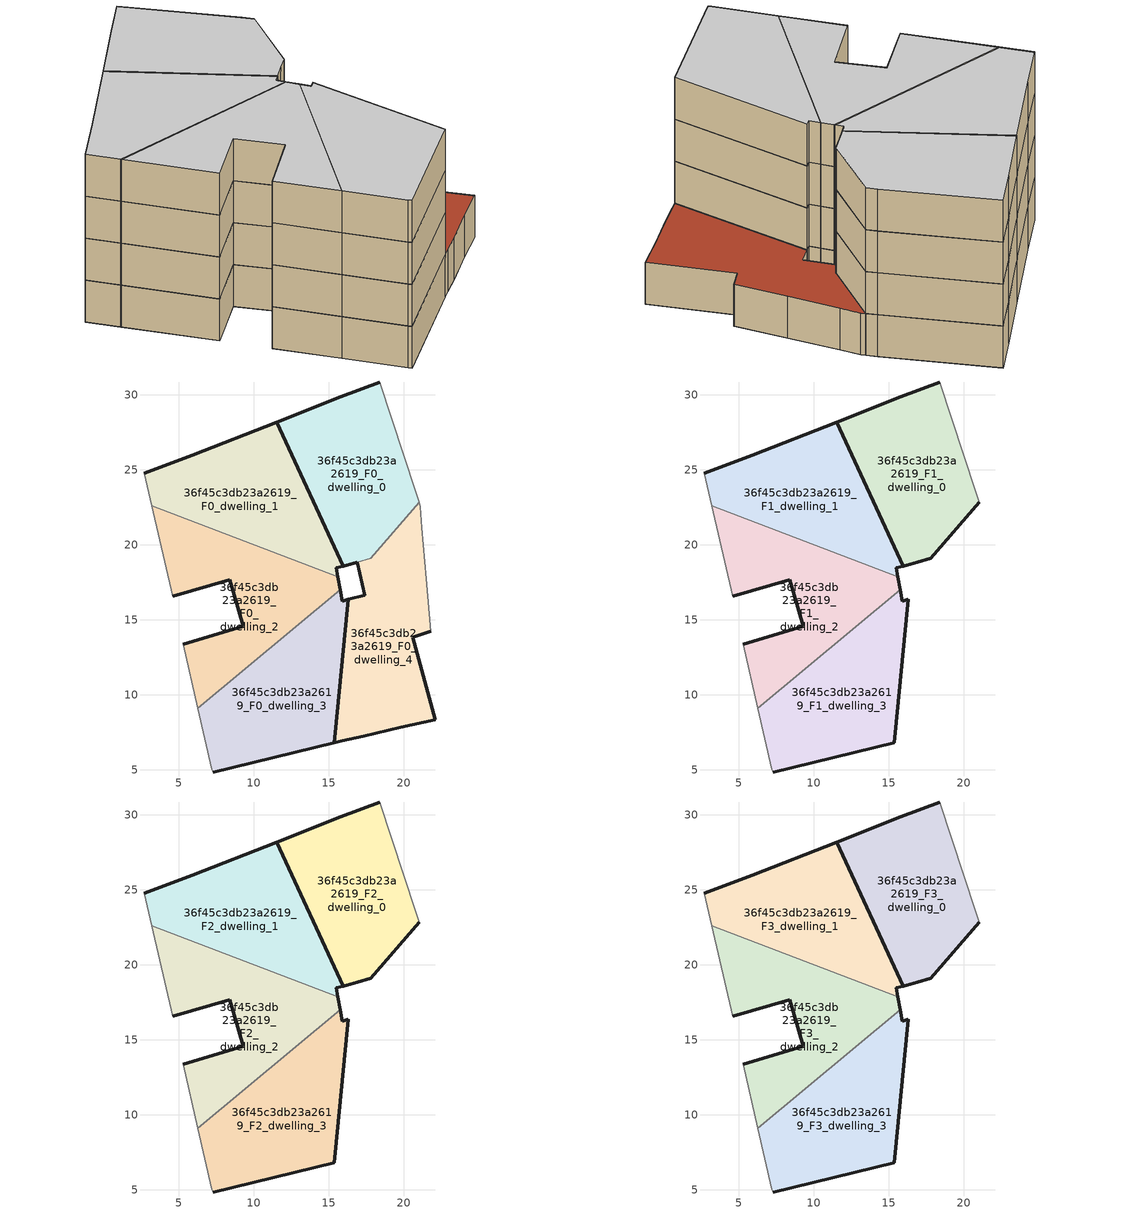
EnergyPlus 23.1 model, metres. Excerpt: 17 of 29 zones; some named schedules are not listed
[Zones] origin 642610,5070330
36f45c3db23a2619_F0_dwelling_0
 floor ground (EU_floor_Construction): 17.78,19.11 21.02,22.83 20.8,23.56 18.4,30.86 15.8,29.86 11.53,28.18 15.94,18.58 16.89,18.85 16.9,18.85 z0
 wall outside (EU_wall_Construction): 16.9,18.85 16.89,18.85 15.94,18.58 11.53,28.18 15.8,29.86 18.4,30.86 z0:3
 wall adiabatic (EU_wall_Construction): 18.4,30.86 20.8,23.56 21.02,22.83 z0:3
 wall to 36f45c3db23a2619_F0_dwelling_4 (EU_wall_Construction): 21.02,22.83 17.78,19.11 16.9,18.85 z0:3
36f45c3db23a2619_F0_dwelling_1
 floor ground (EU_floor_Construction): 15.6,17.86 15.49,18.46 15.94,18.58 11.53,28.18 5.89,25.96 2.69,24.76 3.19,22.59 z0
 wall outside (EU_wall_Construction): 2.69,24.76 5.89,25.96 11.53,28.18 15.94,18.58 15.49,18.46 15.6,17.86 z0:3
 wall adiabatic (EU_wall_Construction): 3.19,22.59 2.69,24.76 z0:3
 wall to 36f45c3db23a2619_F0_dwelling_2 (EU_wall_Construction): 15.6,17.86 3.19,22.59 z0:3
36f45c3db23a2619_F0_dwelling_2
 floor ground (EU_floor_Construction): 15.76,16.99 15.6,17.86 3.19,22.59 4.59,16.56 8.39,17.66 9.29,14.55 5.29,13.35 6.26,9.12 z0
 wall outside (EU_wall_Construction): 15.6,17.86 15.76,16.99 / 5.29,13.35 9.29,14.55 8.39,17.66 4.59,16.56 z0:3
 wall adiabatic (EU_wall_Construction): 4.59,16.56 3.19,22.59 / 6.26,9.12 5.29,13.35 z0:3
 wall to 36f45c3db23a2619_F0_dwelling_3 (EU_wall_Construction): 15.76,16.99 6.25,9.12 z0:3
36f45c3db23a2619_F0_dwelling_3
 floor ground (EU_floor_Construction): 15.35,6.81 16.31,16.36 15.89,16.25 15.76,16.99 6.26,9.12 7.19,5.05 7.28,4.85 z0
 wall outside (EU_wall_Construction): 15.76,16.99 15.89,16.25 16.31,16.36 15.35,6.81 7.28,4.85 z0:3
 wall adiabatic (EU_wall_Construction): 7.28,4.85 7.19,5.05 6.26,9.12 z0:3
36f45c3db23a2619_F0_dwelling_4
 floor ground (EU_floor_Construction): 22.1,8.34 20.6,13.85 21.8,14.25 21.5,17.75 21.2,21.15 21.1,22.55 21.02,22.83 17.78,19.11 16.9,18.85 17.4,16.65 16.31,16.36 15.35,6.81 15.89,6.95 17.29,7.25 19.79,7.84 z0
 wall outside (EU_wall_Construction): 16.31,16.36 17.4,16.65 16.9,18.85 / 21.8,14.25 20.6,13.85 22.1,8.34 19.79,7.84 17.29,7.25 15.89,6.95 15.35,6.81 16.3,16.36 z0:3
 wall adiabatic (EU_wall_Construction): 21.02,22.83 21.1,22.55 21.2,21.15 21.5,17.75 21.8,14.25 z0:3
 roof outside (EU_roof_Construction): 21.1,22.55 21.2,21.15 21.5,17.75 21.8,14.25 20.6,13.85 22.1,8.34 19.79,7.84 17.29,7.25 15.89,6.95 15.35,6.81 16.31,16.36 17.4,16.65 16.9,18.85 17.78,19.11 21.02,22.83 z3
36f45c3db23a2619_F1_dwelling_0
 floor to 36f45c3db23a2619_F0_dwelling_0 (EU_floor_Construction): 17.78,19.11 21.02,22.83 20.8,23.56 18.4,30.86 15.8,29.86 11.53,28.18 15.94,18.58 16.89,18.85 16.9,18.85 z3
 wall outside (EU_wall_Construction): 21.02,22.83 17.78,19.11 16.9,18.85 16.89,18.85 15.94,18.58 11.53,28.18 15.8,29.86 18.4,30.86 z3:6
 wall adiabatic (EU_wall_Construction): 18.4,30.86 20.8,23.56 21.02,22.83 z3:6
36f45c3db23a2619_F1_dwelling_1
 floor to 36f45c3db23a2619_F0_dwelling_1 (EU_floor_Construction): 15.6,17.86 15.49,18.46 15.94,18.58 11.53,28.18 5.89,25.96 2.69,24.76 3.19,22.59 z3
 wall outside (EU_wall_Construction): 2.69,24.76 5.89,25.96 11.53,28.18 15.94,18.58 15.49,18.46 15.6,17.86 z3:6
 wall adiabatic (EU_wall_Construction): 3.19,22.59 2.69,24.76 z3:6
 wall to 36f45c3db23a2619_F1_dwelling_2 (EU_wall_Construction): 15.6,17.86 3.19,22.59 z3:6
36f45c3db23a2619_F1_dwelling_2
 floor to 36f45c3db23a2619_F0_dwelling_2 (EU_floor_Construction): 15.76,16.99 15.6,17.86 3.19,22.59 4.59,16.56 8.39,17.66 9.29,14.55 5.28,13.35 6.25,9.12 z3
 wall outside (EU_wall_Construction): 15.6,17.86 15.76,16.99 / 5.29,13.35 9.29,14.55 8.39,17.66 4.59,16.56 z3:6
 wall adiabatic (EU_wall_Construction): 4.59,16.56 3.19,22.59 / 6.26,9.12 5.29,13.35 z3:6
 wall to 36f45c3db23a2619_F1_dwelling_3 (EU_wall_Construction): 15.76,16.99 6.25,9.12 z3:6
36f45c3db23a2619_F1_dwelling_3
 floor to 36f45c3db23a2619_F0_dwelling_3 (EU_floor_Construction): 15.35,6.81 16.3,16.36 15.89,16.25 15.76,16.99 6.25,9.12 7.19,5.05 7.28,4.85 z3
 wall outside (EU_wall_Construction): 15.76,16.99 15.89,16.25 16.31,16.36 15.35,6.81 7.28,4.85 z3:6
 wall adiabatic (EU_wall_Construction): 7.28,4.85 7.19,5.05 6.26,9.12 z3:6
36f45c3db23a2619_F2_dwelling_0
 floor to 36f45c3db23a2619_F1_dwelling_0 (EU_floor_Construction): 17.78,19.11 21.02,22.83 20.8,23.56 18.4,30.86 15.8,29.86 11.53,28.18 15.94,18.58 16.89,18.85 16.9,18.85 z6
 wall outside (EU_wall_Construction): 21.02,22.83 17.78,19.11 16.9,18.85 16.89,18.85 15.94,18.58 11.53,28.18 15.8,29.86 18.4,30.86 z6:9
 wall adiabatic (EU_wall_Construction): 18.4,30.86 20.8,23.56 21.02,22.83 z6:9
36f45c3db23a2619_F2_dwelling_1
 floor to 36f45c3db23a2619_F1_dwelling_1 (EU_floor_Construction): 15.6,17.86 15.49,18.46 15.94,18.58 11.53,28.18 5.89,25.96 2.69,24.76 3.19,22.59 z6
 wall outside (EU_wall_Construction): 2.69,24.76 5.89,25.96 11.53,28.18 15.94,18.58 15.49,18.46 15.6,17.86 z6:9
 wall adiabatic (EU_wall_Construction): 3.19,22.59 2.69,24.76 z6:9
 wall to 36f45c3db23a2619_F2_dwelling_2 (EU_wall_Construction): 15.6,17.86 3.19,22.59 z6:9
36f45c3db23a2619_F2_dwelling_2
 floor to 36f45c3db23a2619_F1_dwelling_2 (EU_floor_Construction): 15.76,16.99 15.6,17.86 3.19,22.59 4.59,16.56 8.39,17.66 9.29,14.55 5.28,13.35 6.25,9.12 z6
 wall outside (EU_wall_Construction): 15.6,17.86 15.76,16.99 / 5.29,13.35 9.29,14.55 8.39,17.66 4.59,16.56 z6:9
 wall adiabatic (EU_wall_Construction): 4.59,16.56 3.19,22.59 / 6.26,9.12 5.29,13.35 z6:9
 wall to 36f45c3db23a2619_F2_dwelling_3 (EU_wall_Construction): 15.76,16.99 6.25,9.12 z6:9
36f45c3db23a2619_F2_dwelling_3
 floor to 36f45c3db23a2619_F1_dwelling_3 (EU_floor_Construction): 15.35,6.81 16.3,16.36 15.89,16.25 15.76,16.99 6.25,9.12 7.19,5.05 7.28,4.85 z6
 wall outside (EU_wall_Construction): 15.76,16.99 15.89,16.25 16.31,16.36 15.35,6.81 7.28,4.85 z6:9
 wall adiabatic (EU_wall_Construction): 7.28,4.85 7.19,5.05 6.26,9.12 z6:9
36f45c3db23a2619_F3_dwelling_0
 floor to 36f45c3db23a2619_F2_dwelling_0 (EU_floor_Construction): 17.78,19.11 21.02,22.83 20.8,23.56 18.4,30.86 15.8,29.86 11.53,28.18 15.94,18.58 16.89,18.85 16.9,18.85 z9
 wall outside (EU_wall_Construction): 21.02,22.83 17.78,19.11 16.9,18.85 16.89,18.85 15.94,18.58 11.53,28.18 15.8,29.86 18.4,30.86 z9:12
 wall adiabatic (EU_wall_Construction): 18.4,30.86 20.8,23.56 21.02,22.83 z9:12
 ceiling to 36f45c3db23a2619_F4_dwelling_0 (EU_floor_Construction): 18.4,30.86 20.8,23.56 21.02,22.83 17.78,19.11 16.9,18.85 16.89,18.85 15.94,18.58 11.53,28.18 15.8,29.86 z12
36f45c3db23a2619_F3_dwelling_1
 floor to 36f45c3db23a2619_F2_dwelling_1 (EU_floor_Construction): 15.6,17.86 15.49,18.46 15.94,18.58 11.53,28.18 5.89,25.96 2.69,24.76 3.19,22.59 z9
 wall outside (EU_wall_Construction): 2.69,24.76 5.89,25.96 11.53,28.18 15.94,18.58 15.49,18.46 15.6,17.86 z9:12
 wall adiabatic (EU_wall_Construction): 3.19,22.59 2.69,24.76 z9:12
 wall to 36f45c3db23a2619_F3_dwelling_2 (EU_wall_Construction): 15.6,17.86 3.19,22.59 z9:12
 ceiling to 36f45c3db23a2619_F4_dwelling_1 (EU_floor_Construction): 11.53,28.18 15.94,18.58 15.49,18.46 15.6,17.86 3.19,22.59 2.69,24.76 5.89,25.96 z12
36f45c3db23a2619_F3_dwelling_2
 floor to 36f45c3db23a2619_F2_dwelling_2 (EU_floor_Construction): 15.76,16.99 15.6,17.86 3.19,22.59 4.59,16.56 8.39,17.66 9.29,14.55 5.28,13.35 6.25,9.12 z9
 wall outside (EU_wall_Construction): 15.6,17.86 15.76,16.99 / 5.29,13.35 9.29,14.55 8.39,17.66 4.59,16.56 z9:12
 wall adiabatic (EU_wall_Construction): 4.59,16.56 3.19,22.59 / 6.26,9.12 5.29,13.35 z9:12
 wall to 36f45c3db23a2619_F3_dwelling_3 (EU_wall_Construction): 15.76,16.99 6.25,9.12 z9:12
 ceiling to 36f45c3db23a2619_F4_dwelling_2 (EU_floor_Construction): 15.6,17.86 15.76,16.99 6.25,9.12 5.28,13.35 9.29,14.55 8.39,17.66 4.59,16.56 3.19,22.59 z12
36f45c3db23a2619_F3_dwelling_3
 floor to 36f45c3db23a2619_F2_dwelling_3 (EU_floor_Construction): 15.35,6.81 16.3,16.36 15.89,16.25 15.76,16.99 6.25,9.12 7.19,5.05 7.28,4.85 z9
 wall outside (EU_wall_Construction): 15.76,16.99 15.89,16.25 16.31,16.36 15.35,6.81 7.28,4.85 z9:12
 wall adiabatic (EU_wall_Construction): 7.28,4.85 7.19,5.05 6.26,9.12 z9:12
 ceiling to 36f45c3db23a2619_F4_dwelling_3 (EU_floor_Construction): 15.76,16.99 15.89,16.25 16.3,16.36 15.35,6.81 7.28,4.85 7.19,5.05 6.25,9.12 z12
[Building]
EU S2 Campaign: North Axis=0; Terrain=City; Solar Distribution=FullExterior
[Site:Location]
Lyon-Bron: Latitude=45.75; Longitude=5; Time Zone=1; Elevation=198
[SizingPeriod:WeatherFileDays]
AnnualSizingPeriod: Begin Month=1; Begin Day of Month=1; End Month=12; End Day of Month=31; Day of Week for Start Day=Monday; Use Weather File Daylight Saving Period=No; Use Weather File Rain and Snow Indicators=No
[MATERIAL]
EU_InternalMass_Material: Roughness=MediumRough; Thickness=0.1; Conductivity=1; Density=1800; Specific Heat=900; Thermal Absorptance=0.9; Solar Absorptance=0.7; Visible Absorptance=0.7
[MATERIAL:NOMASS] Roughness=MediumRough; Thermal Absorptance=0.9; Solar Absorptance=0.7; Visible Absorptance=0.7
Name | Thermal Resistance
EU_wall_NoMass | 0.776494
EU_roof_NoMass | 0.486893
EU_floor_NoMass | 0.421597
[CONSTRUCTION]
EU_wall_Construction: EU_wall_NoMass
EU_roof_Construction: EU_roof_NoMass
EU_floor_Construction: EU_floor_NoMass
EU_InternalMass_Construction: EU_InternalMass_Material
[ZONE] Type=1; Multiplier=1; Ceiling Height=autocalculate; Floor Area=autocalculate; Part of Total Floor Area=Yes
Name | Volume
36f45c3db23a2619_F0_dwelling_0 | 202.592
36f45c3db23a2619_F1_dwelling_0; 36f45c3db23a2619_F2_dwelling_0; 36f45c3db23a2619_F3_dwelling_0 | 202.593
36f45c3db23a2619_F0_dwelling_1; 36f45c3db23a2619_F1_dwelling_1; 36f45c3db23a2619_F2_dwelling_1; 36f45c3db23a2619_F3_dwelling_1 | 203.459
36f45c3db23a2619_F0_dwelling_2 | 203.432
36f45c3db23a2619_F1_dwelling_2; 36f45c3db23a2619_F2_dwelling_2; 36f45c3db23a2619_F3_dwelling_2 | 203.433
36f45c3db23a2619_F0_dwelling_3 | 203.466
36f45c3db23a2619_F1_dwelling_3; 36f45c3db23a2619_F2_dwelling_3; 36f45c3db23a2619_F3_dwelling_3 | 203.467
36f45c3db23a2619_F0_dwelling_4 | 204.335
[INTERNALMASS] Construction=EU_InternalMass_Construction
Name | Zone or ZoneList | Surface Area
36f45c3db23a2619_F0_dwelling_0_EU_InternalMass | 36f45c3db23a2619_F0_dwelling_0 | 67.5336
36f45c3db23a2619_F0_dwelling_1_EU_InternalMass | 36f45c3db23a2619_F0_dwelling_1 | 67.8197
36f45c3db23a2619_F0_dwelling_2_EU_InternalMass | 36f45c3db23a2619_F0_dwelling_2 | 67.8108
36f45c3db23a2619_F0_dwelling_3_EU_InternalMass | 36f45c3db23a2619_F0_dwelling_3 | 67.8221
36f45c3db23a2619_F0_dwelling_4_EU_InternalMass | 36f45c3db23a2619_F0_dwelling_4 | 68.1104
36f45c3db23a2619_F1_dwelling_0_EU_InternalMass | 36f45c3db23a2619_F1_dwelling_0 | 84.4841
36f45c3db23a2619_F1_dwelling_1_EU_InternalMass | 36f45c3db23a2619_F1_dwelling_1 | 84.9235
36f45c3db23a2619_F1_dwelling_2_EU_InternalMass | 36f45c3db23a2619_F1_dwelling_2 | 84.6292
36f45c3db23a2619_F1_dwelling_3_EU_InternalMass | 36f45c3db23a2619_F1_dwelling_3 | 85.0601
36f45c3db23a2619_F2_dwelling_0_EU_InternalMass | 36f45c3db23a2619_F2_dwelling_0 | 84.4841
36f45c3db23a2619_F2_dwelling_1_EU_InternalMass | 36f45c3db23a2619_F2_dwelling_1 | 84.9235
36f45c3db23a2619_F2_dwelling_2_EU_InternalMass | 36f45c3db23a2619_F2_dwelling_2 | 84.6292
36f45c3db23a2619_F2_dwelling_3_EU_InternalMass | 36f45c3db23a2619_F2_dwelling_3 | 85.0601
36f45c3db23a2619_F3_dwelling_0_EU_InternalMass | 36f45c3db23a2619_F3_dwelling_0 | 84.4841
36f45c3db23a2619_F3_dwelling_1_EU_InternalMass | 36f45c3db23a2619_F3_dwelling_1 | 84.9235
36f45c3db23a2619_F3_dwelling_2_EU_InternalMass | 36f45c3db23a2619_F3_dwelling_2 | 84.6292
36f45c3db23a2619_F3_dwelling_3_EU_InternalMass | 36f45c3db23a2619_F3_dwelling_3 | 85.0601
[OTHEREQUIPMENT] Fuel Type=Electricity; Design Level Calculation Method=Watts/Area; Power per Zone Floor Area=1; Fraction Latent=0; Fraction Radiant=0; Fraction Lost=0; Carbon Dioxide Generation Rate=0; EndUse Subcategory=EU_Step8_InternalGains
Name | Zone or ZoneList or Space or SpaceList | Schedule
EU_Step8_InternalGain_36f45c3db23a2619_F0_dwelling_0_f000 | 36f45c3db23a2619_F0_dwelling_0 | EU_Step8_GainSchedule_36f45c3db23a2619_F0_dwelling_0_f000
EU_Step8_InternalGain_36f45c3db23a2619_F0_dwelling_1_f000 | 36f45c3db23a2619_F0_dwelling_1 | EU_Step8_GainSchedule_36f45c3db23a2619_F0_dwelling_1_f000
EU_Step8_InternalGain_36f45c3db23a2619_F0_dwelling_2_f000 | 36f45c3db23a2619_F0_dwelling_2 | EU_Step8_GainSchedule_36f45c3db23a2619_F0_dwelling_2_f000
EU_Step8_InternalGain_36f45c3db23a2619_F0_dwelling_3_f000 | 36f45c3db23a2619_F0_dwelling_3 | EU_Step8_GainSchedule_36f45c3db23a2619_F0_dwelling_3_f000
EU_Step8_InternalGain_36f45c3db23a2619_F0_dwelling_4_f000 | 36f45c3db23a2619_F0_dwelling_4 | EU_Step8_GainSchedule_36f45c3db23a2619_F0_dwelling_4_f000
EU_Step8_InternalGain_36f45c3db23a2619_F1_dwelling_0_f000 | 36f45c3db23a2619_F1_dwelling_0 | EU_Step8_GainSchedule_36f45c3db23a2619_F1_dwelling_0_f000
EU_Step8_InternalGain_36f45c3db23a2619_F1_dwelling_1_f000 | 36f45c3db23a2619_F1_dwelling_1 | EU_Step8_GainSchedule_36f45c3db23a2619_F1_dwelling_1_f000
EU_Step8_InternalGain_36f45c3db23a2619_F1_dwelling_2_f000 | 36f45c3db23a2619_F1_dwelling_2 | EU_Step8_GainSchedule_36f45c3db23a2619_F1_dwelling_2_f000
EU_Step8_InternalGain_36f45c3db23a2619_F1_dwelling_3_f000 | 36f45c3db23a2619_F1_dwelling_3 | EU_Step8_GainSchedule_36f45c3db23a2619_F1_dwelling_3_f000
EU_Step8_InternalGain_36f45c3db23a2619_F2_dwelling_0_f000 | 36f45c3db23a2619_F2_dwelling_0 | EU_Step8_GainSchedule_36f45c3db23a2619_F2_dwelling_0_f000
EU_Step8_InternalGain_36f45c3db23a2619_F2_dwelling_1_f000 | 36f45c3db23a2619_F2_dwelling_1 | EU_Step8_GainSchedule_36f45c3db23a2619_F2_dwelling_1_f000
EU_Step8_InternalGain_36f45c3db23a2619_F2_dwelling_2_f000 | 36f45c3db23a2619_F2_dwelling_2 | EU_Step8_GainSchedule_36f45c3db23a2619_F2_dwelling_2_f000
EU_Step8_InternalGain_36f45c3db23a2619_F2_dwelling_3_f000 | 36f45c3db23a2619_F2_dwelling_3 | EU_Step8_GainSchedule_36f45c3db23a2619_F2_dwelling_3_f000
EU_Step8_InternalGain_36f45c3db23a2619_F3_dwelling_0_f000 | 36f45c3db23a2619_F3_dwelling_0 | EU_Step8_GainSchedule_36f45c3db23a2619_F3_dwelling_0_f000
EU_Step8_InternalGain_36f45c3db23a2619_F3_dwelling_1_f000 | 36f45c3db23a2619_F3_dwelling_1 | EU_Step8_GainSchedule_36f45c3db23a2619_F3_dwelling_1_f000
EU_Step8_InternalGain_36f45c3db23a2619_F3_dwelling_2_f000 | 36f45c3db23a2619_F3_dwelling_2 | EU_Step8_GainSchedule_36f45c3db23a2619_F3_dwelling_2_f000
EU_Step8_InternalGain_36f45c3db23a2619_F3_dwelling_3_f000 | 36f45c3db23a2619_F3_dwelling_3 | EU_Step8_GainSchedule_36f45c3db23a2619_F3_dwelling_3_f000
[ZONEVENTILATION:DESIGNFLOWRATE] Schedule=EU_AlwaysOn; Design Flow Rate Calculation Method=AirChanges/Hour; Air Changes per Hour=0.693814; Ventilation Type=Natural; Fan Pressure Rise=0; Fan Total Efficiency=1; Constant Term Coefficient=1; Temperature Term Coefficient=0; Velocity Term Coefficient=0; Velocity Squared Term Coefficient=0; Minimum Indoor Temperature=-100; Maximum Indoor Temperature=100; Delta Temperature=-100; Minimum Outdoor Temperature=-100; Maximum Outdoor Temperature=100; Maximum Wind Speed=40
Name | Zone or ZoneList or Space or SpaceList
EU_ConstantAir_36f45c3db23a2619_F0_dwelling_0 | 36f45c3db23a2619_F0_dwelling_0
EU_ConstantAir_36f45c3db23a2619_F0_dwelling_1 | 36f45c3db23a2619_F0_dwelling_1
EU_ConstantAir_36f45c3db23a2619_F0_dwelling_2 | 36f45c3db23a2619_F0_dwelling_2
EU_ConstantAir_36f45c3db23a2619_F0_dwelling_3 | 36f45c3db23a2619_F0_dwelling_3
EU_ConstantAir_36f45c3db23a2619_F0_dwelling_4 | 36f45c3db23a2619_F0_dwelling_4
EU_ConstantAir_36f45c3db23a2619_F1_dwelling_0 | 36f45c3db23a2619_F1_dwelling_0
EU_ConstantAir_36f45c3db23a2619_F1_dwelling_1 | 36f45c3db23a2619_F1_dwelling_1
EU_ConstantAir_36f45c3db23a2619_F1_dwelling_2 | 36f45c3db23a2619_F1_dwelling_2
EU_ConstantAir_36f45c3db23a2619_F1_dwelling_3 | 36f45c3db23a2619_F1_dwelling_3
EU_ConstantAir_36f45c3db23a2619_F2_dwelling_0 | 36f45c3db23a2619_F2_dwelling_0
EU_ConstantAir_36f45c3db23a2619_F2_dwelling_1 | 36f45c3db23a2619_F2_dwelling_1
EU_ConstantAir_36f45c3db23a2619_F2_dwelling_2 | 36f45c3db23a2619_F2_dwelling_2
EU_ConstantAir_36f45c3db23a2619_F2_dwelling_3 | 36f45c3db23a2619_F2_dwelling_3
EU_ConstantAir_36f45c3db23a2619_F3_dwelling_0 | 36f45c3db23a2619_F3_dwelling_0
EU_ConstantAir_36f45c3db23a2619_F3_dwelling_1 | 36f45c3db23a2619_F3_dwelling_1
EU_ConstantAir_36f45c3db23a2619_F3_dwelling_2 | 36f45c3db23a2619_F3_dwelling_2
EU_ConstantAir_36f45c3db23a2619_F3_dwelling_3 | 36f45c3db23a2619_F3_dwelling_3
[HVACTEMPLATE:THERMOSTAT] Constant Heating Setpoint=20; Constant Cooling Setpoint=50
EU_HeatOnly_36f45c3db23a2619_F0_dwelling_0; EU_HeatOnly_36f45c3db23a2619_F0_dwelling_1; EU_HeatOnly_36f45c3db23a2619_F0_dwelling_2; EU_HeatOnly_36f45c3db23a2619_F0_dwelling_3; EU_HeatOnly_36f45c3db23a2619_F0_dwelling_4; EU_HeatOnly_36f45c3db23a2619_F1_dwelling_0; EU_HeatOnly_36f45c3db23a2619_F1_dwelling_1; EU_HeatOnly_36f45c3db23a2619_F1_dwelling_2; EU_HeatOnly_36f45c3db23a2619_F1_dwelling_3; EU_HeatOnly_36f45c3db23a2619_F2_dwelling_0; EU_HeatOnly_36f45c3db23a2619_F2_dwelling_1; EU_HeatOnly_36f45c3db23a2619_F2_dwelling_2; EU_HeatOnly_36f45c3db23a2619_F2_dwelling_3; EU_HeatOnly_36f45c3db23a2619_F3_dwelling_0; EU_HeatOnly_36f45c3db23a2619_F3_dwelling_1; EU_HeatOnly_36f45c3db23a2619_F3_dwelling_2; EU_HeatOnly_36f45c3db23a2619_F3_dwelling_3; EU_HeatOnly_36f45c3db23a2619_F4_dwelling_0; EU_HeatOnly_36f45c3db23a2619_F4_dwelling_1; EU_HeatOnly_36f45c3db23a2619_F4_dwelling_2; EU_HeatOnly_36f45c3db23a2619_F4_dwelling_3
